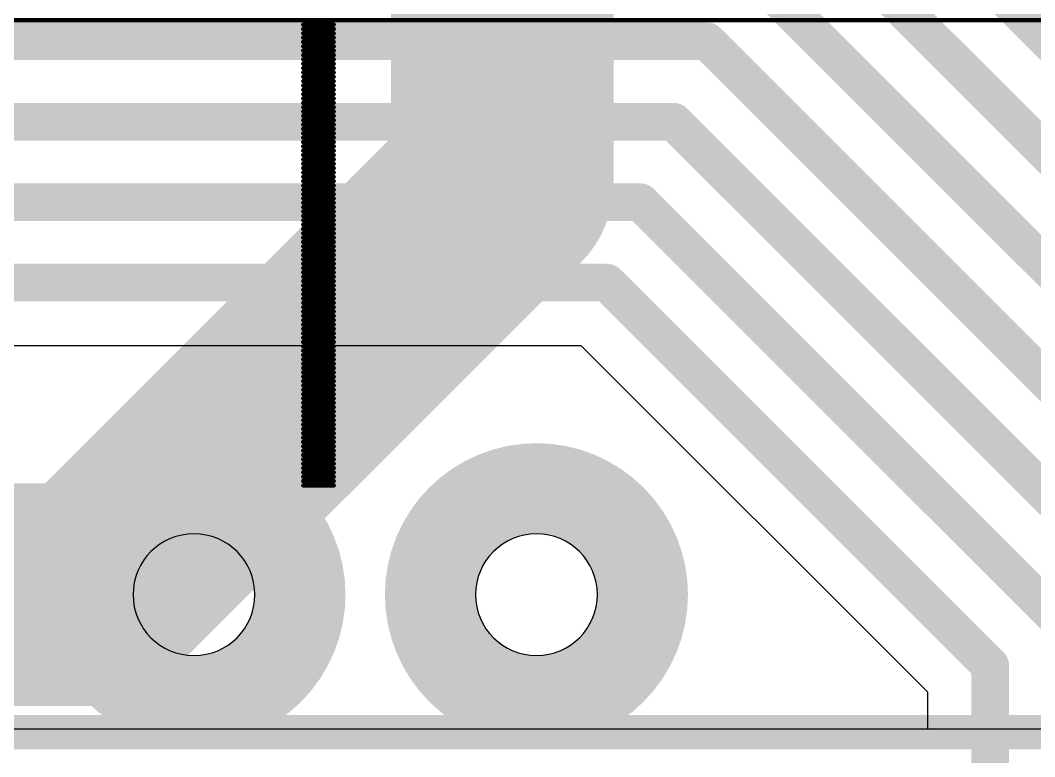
# Model space of a CAD drawing. Extents: x 0.11 to 5.41, y 1.37 to 6.94.
# Drawn here: x 4.527 to 4.7602, y 5.9076 to 6.077 of the extents above; entities that cross this region are included whole.
import ezdxf

# ---------------------------------------------------------------- set-up
doc = ezdxf.new("R2010")
doc.units = 0
doc.layers.get('0').update_dxf_attribs({"linetype": 'CONTINUOUS'})
for name, color, linetype in [('BOTTOMLAYER', 5, 'CONTINUOUS'), ('BOTTOMOVERLAY', 54, 'CONTINUOUS'), ('BOTTOMSOLDER', 6, 'CONTINUOUS'), ('DRILLDRAWING', 1, 'CONTINUOUS'), ('MECHANICAL1', 6, 'CONTINUOUS'), ('MULTILAYER', 9, 'CONTINUOUS'), ('TOPLAYER', 1, 'CONTINUOUS'), ('TOPSOLDER', 216, 'CONTINUOUS')]:
    doc.layers.add(name, color=color, linetype=linetype)

# ---------------------------------------------------------------- blocks, each defined once
blk = doc.blocks.new('TO_252_10')
at = {"layer": 'MECHANICAL1', "const_width": 0.00787}
blk.add_lwpolyline([(0.37795, 0.57035), (-0.38189, 0.57035)], dxfattribs=at)

msp = doc.modelspace()

# ---------------------------------------------------------------- linework, layer by layer
at = {"layer": 'BOTTOMLAYER'}
msp.add_line((4.94538, 5.9139), (4.25984, 5.9139), dxfattribs=at)
at = {"layer": 'BOTTOMLAYER', "const_width": 0.05118}
for points in [[(4.6378, 6.03937), (4.6378, 6.7)], [(4.54331, 5.94488), (4.6378, 6.03937)], [(4.09449, 5.94488), (4.54331, 5.94488)]]:
    msp.add_lwpolyline(points, dxfattribs=at)
at = {"layer": 'BOTTOMLAYER'}
for points, const_width in [([(4.625, 6.03937, 1), (4.65059, 6.03937, 1)], 0.02559), ([(4.625, 6.03937, 1), (4.65059, 6.03937, 1)], 0.02559), ([(4.53051, 5.94488, 1), (4.5561, 5.94488, 1)], 0.02559), ([(4.53051, 5.94488, 1), (4.5561, 5.94488, 1)], 0.02559), ([(4.54743, 5.94488, 1), (4.58643, 5.94488, 1)], 0.011), ([(4.62617, 5.94488, 1), (4.66517, 5.94488, 1)], 0.011)]:
    msp.add_lwpolyline(points, format="xyb", close=True, dxfattribs=dict(at, const_width=const_width))
at = {"layer": 'BOTTOMOVERLAY', "const_width": 0.001}
for points in [[(3.50606, 6.077), (4.78006, 6.077)], [(4.59206, 6.076), (4.59906, 6.076)], [(4.59206, 6.075), (4.59906, 6.075)], [(4.59206, 6.074), (4.59906, 6.074)], [(4.59206, 6.073), (4.59906, 6.073)], [(4.59206, 6.072), (4.59906, 6.072)], [(4.59206, 6.071), (4.59906, 6.071)], [(4.59206, 6.07), (4.59906, 6.07)], [(4.59206, 6.069), (4.59906, 6.069)], [(4.59206, 6.068), (4.59906, 6.068)], [(4.59206, 6.067), (4.59906, 6.067)], [(4.59206, 6.066), (4.59906, 6.066)], [(4.59206, 6.065), (4.59906, 6.065)], [(4.59206, 6.064), (4.59906, 6.064)], [(4.59206, 6.063), (4.59906, 6.063)], [(4.59206, 6.062), (4.59906, 6.062)], [(4.59206, 6.061), (4.59906, 6.061)], [(4.59206, 6.06), (4.59906, 6.06)], [(4.59206, 6.059), (4.59906, 6.059)], [(4.59206, 6.058), (4.59906, 6.058)], [(4.59206, 6.057), (4.59906, 6.057)], [(4.59206, 6.056), (4.59906, 6.056)], [(4.59206, 6.055), (4.59906, 6.055)], [(4.59206, 6.054), (4.59906, 6.054)], [(4.59206, 6.053), (4.59906, 6.053)], [(4.59206, 6.052), (4.59906, 6.052)], [(4.59206, 6.051), (4.59906, 6.051)], [(4.59206, 6.05), (4.59906, 6.05)], [(4.59206, 6.049), (4.59906, 6.049)], [(4.59206, 6.048), (4.59906, 6.048)], [(4.59206, 6.047), (4.59906, 6.047)], [(4.59206, 6.046), (4.59906, 6.046)], [(4.59206, 6.045), (4.59906, 6.045)], [(4.59206, 6.044), (4.59906, 6.044)], [(4.59206, 6.043), (4.59906, 6.043)], [(4.59206, 6.042), (4.59906, 6.042)], [(4.59206, 6.041), (4.59906, 6.041)], [(4.59206, 6.04), (4.59906, 6.04)], [(4.59206, 6.039), (4.59906, 6.039)], [(4.59206, 6.038), (4.59906, 6.038)], [(4.59206, 6.037), (4.59906, 6.037)], [(4.59206, 6.036), (4.59906, 6.036)], [(4.59206, 6.035), (4.59906, 6.035)], [(4.59206, 6.034), (4.59906, 6.034)], [(4.59206, 6.033), (4.59906, 6.033)], [(4.59206, 6.032), (4.59906, 6.032)], [(4.59206, 6.031), (4.59906, 6.031)], [(4.59206, 6.03), (4.59906, 6.03)], [(4.59206, 6.029), (4.59906, 6.029)], [(4.59206, 6.028), (4.59906, 6.028)], [(4.59206, 6.027), (4.59906, 6.027)], [(4.59206, 6.026), (4.59906, 6.026)], [(4.59206, 6.025), (4.59906, 6.025)], [(4.59206, 6.024), (4.59906, 6.024)], [(4.59206, 6.023), (4.59906, 6.023)], [(4.59206, 6.022), (4.59906, 6.022)], [(4.59206, 6.021), (4.59906, 6.021)], [(4.59206, 6.02), (4.59906, 6.02)], [(4.59206, 6.019), (4.59906, 6.019)], [(4.59206, 6.018), (4.59906, 6.018)], [(4.59206, 6.017), (4.59906, 6.017)], [(4.59206, 6.016), (4.59906, 6.016)], [(4.59206, 6.015), (4.59906, 6.015)], [(4.59206, 6.014), (4.59906, 6.014)], [(4.59206, 6.013), (4.59906, 6.013)], [(4.59206, 6.012), (4.59906, 6.012)], [(4.59206, 6.011), (4.59906, 6.011)], [(4.59206, 6.01), (4.59906, 6.01)], [(4.59206, 6.009), (4.59906, 6.009)], [(4.59206, 6.008), (4.59906, 6.008)], [(4.59206, 6.007), (4.59906, 6.007)], [(4.59206, 6.006), (4.59906, 6.006)], [(4.59206, 6.005), (4.59906, 6.005)], [(4.59206, 6.004), (4.59906, 6.004)], [(4.59206, 6.003), (4.59906, 6.003)], [(4.59206, 6.002), (4.59906, 6.002)], [(4.59206, 6.001), (4.59906, 6.001)], [(4.59206, 6), (4.59906, 6)], [(4.59206, 5.999), (4.59906, 5.999)], [(4.59206, 5.998), (4.59906, 5.998)], [(4.59206, 5.997), (4.59906, 5.997)], [(4.59206, 5.996), (4.59906, 5.996)], [(4.59206, 5.995), (4.59906, 5.995)], [(4.59206, 5.994), (4.59906, 5.994)], [(4.59206, 5.993), (4.59906, 5.993)], [(4.59206, 5.992), (4.59906, 5.992)], [(4.59206, 5.991), (4.59906, 5.991)], [(4.59206, 5.99), (4.59906, 5.99)], [(4.59206, 5.989), (4.59906, 5.989)], [(4.59206, 5.988), (4.59906, 5.988)], [(4.59206, 5.987), (4.59906, 5.987)], [(4.59206, 5.986), (4.59906, 5.986)], [(4.59206, 5.985), (4.59906, 5.985)], [(4.59206, 5.984), (4.59906, 5.984)], [(4.59206, 5.983), (4.59906, 5.983)], [(4.59206, 5.982), (4.59906, 5.982)], [(4.59206, 5.981), (4.59906, 5.981)], [(4.59206, 5.98), (4.59906, 5.98)], [(4.59206, 5.979), (4.59906, 5.979)], [(4.59206, 5.978), (4.59906, 5.978)], [(4.59206, 5.977), (4.59906, 5.977)], [(4.59206, 5.976), (4.59906, 5.976)], [(4.59206, 5.975), (4.59906, 5.975)], [(4.59206, 5.974), (4.59906, 5.974)], [(4.59206, 5.973), (4.59906, 5.973)], [(4.59206, 5.972), (4.59906, 5.972)], [(4.59206, 5.971), (4.59906, 5.971)], [(4.59206, 5.97), (4.59906, 5.97)]]:
    msp.add_lwpolyline(points, dxfattribs=at)
at = {"layer": 'BOTTOMOVERLAY', "const_width": 0.0005}
for points in [[(4.59181, 6.076, 1), (4.59231, 6.076, 1)], [(4.59881, 6.076, 1), (4.59931, 6.076, 1)], [(4.59181, 6.075, 1), (4.59231, 6.075, 1)], [(4.59181, 6.074, 1), (4.59231, 6.074, 1)], [(4.59181, 6.073, 1), (4.59231, 6.073, 1)], [(4.59881, 6.075, 1), (4.59931, 6.075, 1)], [(4.59881, 6.074, 1), (4.59931, 6.074, 1)], [(4.59881, 6.073, 1), (4.59931, 6.073, 1)], [(4.59181, 6.072, 1), (4.59231, 6.072, 1)], [(4.59181, 6.071, 1), (4.59231, 6.071, 1)], [(4.59881, 6.072, 1), (4.59931, 6.072, 1)], [(4.59881, 6.071, 1), (4.59931, 6.071, 1)], [(4.59181, 6.07, 1), (4.59231, 6.07, 1)], [(4.59181, 6.069, 1), (4.59231, 6.069, 1)], [(4.59881, 6.07, 1), (4.59931, 6.07, 1)], [(4.59881, 6.069, 1), (4.59931, 6.069, 1)], [(4.59181, 6.068, 1), (4.59231, 6.068, 1)], [(4.59181, 6.067, 1), (4.59231, 6.067, 1)], [(4.59181, 6.066, 1), (4.59231, 6.066, 1)], [(4.59881, 6.068, 1), (4.59931, 6.068, 1)], [(4.59881, 6.067, 1), (4.59931, 6.067, 1)], [(4.59881, 6.066, 1), (4.59931, 6.066, 1)], [(4.59181, 6.065, 1), (4.59231, 6.065, 1)], [(4.59181, 6.064, 1), (4.59231, 6.064, 1)], [(4.59881, 6.065, 1), (4.59931, 6.065, 1)], [(4.59881, 6.064, 1), (4.59931, 6.064, 1)], [(4.59181, 6.063, 1), (4.59231, 6.063, 1)], [(4.59181, 6.062, 1), (4.59231, 6.062, 1)], [(4.59881, 6.063, 1), (4.59931, 6.063, 1)], [(4.59881, 6.062, 1), (4.59931, 6.062, 1)], [(4.59181, 6.061, 1), (4.59231, 6.061, 1)], [(4.59181, 6.06, 1), (4.59231, 6.06, 1)], [(4.59181, 6.059, 1), (4.59231, 6.059, 1)], [(4.59881, 6.061, 1), (4.59931, 6.061, 1)], [(4.59881, 6.06, 1), (4.59931, 6.06, 1)], [(4.59881, 6.059, 1), (4.59931, 6.059, 1)], [(4.59181, 6.058, 1), (4.59231, 6.058, 1)], [(4.59181, 6.057, 1), (4.59231, 6.057, 1)], [(4.59881, 6.058, 1), (4.59931, 6.058, 1)], [(4.59881, 6.057, 1), (4.59931, 6.057, 1)], [(4.59181, 6.056, 1), (4.59231, 6.056, 1)], [(4.59181, 6.055, 1), (4.59231, 6.055, 1)], [(4.59881, 6.056, 1), (4.59931, 6.056, 1)], [(4.59881, 6.055, 1), (4.59931, 6.055, 1)], [(4.59181, 6.054, 1), (4.59231, 6.054, 1)], [(4.59181, 6.053, 1), (4.59231, 6.053, 1)], [(4.59181, 6.052, 1), (4.59231, 6.052, 1)], [(4.59881, 6.054, 1), (4.59931, 6.054, 1)], [(4.59881, 6.053, 1), (4.59931, 6.053, 1)], [(4.59881, 6.052, 1), (4.59931, 6.052, 1)], [(4.59181, 6.051, 1), (4.59231, 6.051, 1)], [(4.59181, 6.05, 1), (4.59231, 6.05, 1)], [(4.59881, 6.051, 1), (4.59931, 6.051, 1)], [(4.59881, 6.05, 1), (4.59931, 6.05, 1)], [(4.59181, 6.049, 1), (4.59231, 6.049, 1)], [(4.59181, 6.048, 1), (4.59231, 6.048, 1)], [(4.59881, 6.049, 1), (4.59931, 6.049, 1)], [(4.59881, 6.048, 1), (4.59931, 6.048, 1)], [(4.59181, 6.047, 1), (4.59231, 6.047, 1)], [(4.59181, 6.046, 1), (4.59231, 6.046, 1)], [(4.59181, 6.045, 1), (4.59231, 6.045, 1)], [(4.59881, 6.047, 1), (4.59931, 6.047, 1)], [(4.59881, 6.046, 1), (4.59931, 6.046, 1)], [(4.59881, 6.045, 1), (4.59931, 6.045, 1)], [(4.59181, 6.044, 1), (4.59231, 6.044, 1)], [(4.59181, 6.043, 1), (4.59231, 6.043, 1)], [(4.59881, 6.044, 1), (4.59931, 6.044, 1)], [(4.59881, 6.043, 1), (4.59931, 6.043, 1)], [(4.59181, 6.042, 1), (4.59231, 6.042, 1)], [(4.59181, 6.041, 1), (4.59231, 6.041, 1)], [(4.59881, 6.042, 1), (4.59931, 6.042, 1)], [(4.59881, 6.041, 1), (4.59931, 6.041, 1)], [(4.59181, 6.04, 1), (4.59231, 6.04, 1)], [(4.59181, 6.039, 1), (4.59231, 6.039, 1)], [(4.59181, 6.038, 1), (4.59231, 6.038, 1)], [(4.59881, 6.04, 1), (4.59931, 6.04, 1)], [(4.59881, 6.039, 1), (4.59931, 6.039, 1)], [(4.59881, 6.038, 1), (4.59931, 6.038, 1)], [(4.59181, 6.037, 1), (4.59231, 6.037, 1)], [(4.59181, 6.036, 1), (4.59231, 6.036, 1)], [(4.59881, 6.037, 1), (4.59931, 6.037, 1)], [(4.59881, 6.036, 1), (4.59931, 6.036, 1)], [(4.59181, 6.035, 1), (4.59231, 6.035, 1)], [(4.59181, 6.034, 1), (4.59231, 6.034, 1)], [(4.59881, 6.035, 1), (4.59931, 6.035, 1)], [(4.59881, 6.034, 1), (4.59931, 6.034, 1)], [(4.59181, 6.033, 1), (4.59231, 6.033, 1)], [(4.59181, 6.032, 1), (4.59231, 6.032, 1)], [(4.59181, 6.031, 1), (4.59231, 6.031, 1)], [(4.59881, 6.033, 1), (4.59931, 6.033, 1)], [(4.59881, 6.032, 1), (4.59931, 6.032, 1)], [(4.59881, 6.031, 1), (4.59931, 6.031, 1)], [(4.59181, 6.03, 1), (4.59231, 6.03, 1)], [(4.59181, 6.029, 1), (4.59231, 6.029, 1)], [(4.59881, 6.03, 1), (4.59931, 6.03, 1)], [(4.59881, 6.029, 1), (4.59931, 6.029, 1)], [(4.59181, 6.028, 1), (4.59231, 6.028, 1)], [(4.59181, 6.027, 1), (4.59231, 6.027, 1)], [(4.59881, 6.028, 1), (4.59931, 6.028, 1)], [(4.59881, 6.027, 1), (4.59931, 6.027, 1)], [(4.59181, 6.026, 1), (4.59231, 6.026, 1)], [(4.59181, 6.025, 1), (4.59231, 6.025, 1)], [(4.59181, 6.024, 1), (4.59231, 6.024, 1)], [(4.59881, 6.026, 1), (4.59931, 6.026, 1)], [(4.59881, 6.025, 1), (4.59931, 6.025, 1)], [(4.59881, 6.024, 1), (4.59931, 6.024, 1)], [(4.59181, 6.023, 1), (4.59231, 6.023, 1)], [(4.59181, 6.022, 1), (4.59231, 6.022, 1)], [(4.59881, 6.023, 1), (4.59931, 6.023, 1)], [(4.59881, 6.022, 1), (4.59931, 6.022, 1)], [(4.59181, 6.021, 1), (4.59231, 6.021, 1)], [(4.59181, 6.02, 1), (4.59231, 6.02, 1)], [(4.59881, 6.021, 1), (4.59931, 6.021, 1)], [(4.59881, 6.02, 1), (4.59931, 6.02, 1)], [(4.59181, 6.019, 1), (4.59231, 6.019, 1)], [(4.59181, 6.018, 1), (4.59231, 6.018, 1)], [(4.59181, 6.017, 1), (4.59231, 6.017, 1)], [(4.59881, 6.019, 1), (4.59931, 6.019, 1)], [(4.59881, 6.018, 1), (4.59931, 6.018, 1)], [(4.59881, 6.017, 1), (4.59931, 6.017, 1)], [(4.59181, 6.016, 1), (4.59231, 6.016, 1)], [(4.59181, 6.015, 1), (4.59231, 6.015, 1)], [(4.59881, 6.016, 1), (4.59931, 6.016, 1)], [(4.59881, 6.015, 1), (4.59931, 6.015, 1)], [(4.59181, 6.014, 1), (4.59231, 6.014, 1)], [(4.59181, 6.013, 1), (4.59231, 6.013, 1)], [(4.59881, 6.014, 1), (4.59931, 6.014, 1)], [(4.59881, 6.013, 1), (4.59931, 6.013, 1)], [(4.59181, 6.012, 1), (4.59231, 6.012, 1)], [(4.59181, 6.011, 1), (4.59231, 6.011, 1)], [(4.59181, 6.01, 1), (4.59231, 6.01, 1)], [(4.59881, 6.012, 1), (4.59931, 6.012, 1)], [(4.59881, 6.011, 1), (4.59931, 6.011, 1)], [(4.59881, 6.01, 1), (4.59931, 6.01, 1)], [(4.59181, 6.009, 1), (4.59231, 6.009, 1)], [(4.59181, 6.008, 1), (4.59231, 6.008, 1)], [(4.59881, 6.009, 1), (4.59931, 6.009, 1)], [(4.59881, 6.008, 1), (4.59931, 6.008, 1)], [(4.59181, 6.007, 1), (4.59231, 6.007, 1)], [(4.59181, 6.006, 1), (4.59231, 6.006, 1)], [(4.59881, 6.007, 1), (4.59931, 6.007, 1)], [(4.59881, 6.006, 1), (4.59931, 6.006, 1)], [(4.59181, 6.005, 1), (4.59231, 6.005, 1)], [(4.59181, 6.004, 1), (4.59231, 6.004, 1)], [(4.59181, 6.003, 1), (4.59231, 6.003, 1)], [(4.59881, 6.005, 1), (4.59931, 6.005, 1)], [(4.59881, 6.004, 1), (4.59931, 6.004, 1)], [(4.59881, 6.003, 1), (4.59931, 6.003, 1)], [(4.59181, 6.002, 1), (4.59231, 6.002, 1)], [(4.59181, 6.001, 1), (4.59231, 6.001, 1)], [(4.59881, 6.002, 1), (4.59931, 6.002, 1)], [(4.59881, 6.001, 1), (4.59931, 6.001, 1)], [(4.59181, 6, 1), (4.59231, 6, 1)], [(4.59181, 5.999, 1), (4.59231, 5.999, 1)], [(4.59881, 6, 1), (4.59931, 6, 1)], [(4.59881, 5.999, 1), (4.59931, 5.999, 1)], [(4.59181, 5.998, 1), (4.59231, 5.998, 1)], [(4.59181, 5.997, 1), (4.59231, 5.997, 1)], [(4.59181, 5.996, 1), (4.59231, 5.996, 1)], [(4.59881, 5.998, 1), (4.59931, 5.998, 1)], [(4.59881, 5.997, 1), (4.59931, 5.997, 1)], [(4.59881, 5.996, 1), (4.59931, 5.996, 1)], [(4.59181, 5.995, 1), (4.59231, 5.995, 1)], [(4.59181, 5.994, 1), (4.59231, 5.994, 1)], [(4.59881, 5.995, 1), (4.59931, 5.995, 1)], [(4.59881, 5.994, 1), (4.59931, 5.994, 1)], [(4.59181, 5.993, 1), (4.59231, 5.993, 1)], [(4.59181, 5.992, 1), (4.59231, 5.992, 1)], [(4.59881, 5.993, 1), (4.59931, 5.993, 1)], [(4.59881, 5.992, 1), (4.59931, 5.992, 1)], [(4.59181, 5.991, 1), (4.59231, 5.991, 1)], [(4.59181, 5.99, 1), (4.59231, 5.99, 1)], [(4.59181, 5.989, 1), (4.59231, 5.989, 1)], [(4.59881, 5.991, 1), (4.59931, 5.991, 1)], [(4.59881, 5.99, 1), (4.59931, 5.99, 1)], [(4.59881, 5.989, 1), (4.59931, 5.989, 1)], [(4.59181, 5.988, 1), (4.59231, 5.988, 1)], [(4.59181, 5.987, 1), (4.59231, 5.987, 1)], [(4.59881, 5.988, 1), (4.59931, 5.988, 1)], [(4.59881, 5.987, 1), (4.59931, 5.987, 1)], [(4.59181, 5.986, 1), (4.59231, 5.986, 1)], [(4.59181, 5.985, 1), (4.59231, 5.985, 1)], [(4.59881, 5.986, 1), (4.59931, 5.986, 1)], [(4.59881, 5.985, 1), (4.59931, 5.985, 1)], [(4.59181, 5.984, 1), (4.59231, 5.984, 1)], [(4.59181, 5.983, 1), (4.59231, 5.983, 1)], [(4.59181, 5.982, 1), (4.59231, 5.982, 1)], [(4.59881, 5.984, 1), (4.59931, 5.984, 1)], [(4.59881, 5.983, 1), (4.59931, 5.983, 1)], [(4.59881, 5.982, 1), (4.59931, 5.982, 1)], [(4.59181, 5.981, 1), (4.59231, 5.981, 1)], [(4.59181, 5.98, 1), (4.59231, 5.98, 1)], [(4.59881, 5.981, 1), (4.59931, 5.981, 1)], [(4.59881, 5.98, 1), (4.59931, 5.98, 1)], [(4.59181, 5.979, 1), (4.59231, 5.979, 1)], [(4.59181, 5.978, 1), (4.59231, 5.978, 1)], [(4.59881, 5.979, 1), (4.59931, 5.979, 1)], [(4.59881, 5.978, 1), (4.59931, 5.978, 1)], [(4.59181, 5.977, 1), (4.59231, 5.977, 1)], [(4.59181, 5.976, 1), (4.59231, 5.976, 1)], [(4.59181, 5.975, 1), (4.59231, 5.975, 1)], [(4.59881, 5.977, 1), (4.59931, 5.977, 1)], [(4.59881, 5.976, 1), (4.59931, 5.976, 1)], [(4.59881, 5.975, 1), (4.59931, 5.975, 1)], [(4.59181, 5.974, 1), (4.59231, 5.974, 1)], [(4.59181, 5.973, 1), (4.59231, 5.973, 1)], [(4.59881, 5.974, 1), (4.59931, 5.974, 1)], [(4.59881, 5.973, 1), (4.59931, 5.973, 1)], [(4.59181, 5.972, 1), (4.59231, 5.972, 1)], [(4.59181, 5.971, 1), (4.59231, 5.971, 1)], [(4.59881, 5.972, 1), (4.59931, 5.972, 1)], [(4.59881, 5.971, 1), (4.59931, 5.971, 1)], [(4.59181, 5.97, 1), (4.59231, 5.97, 1)], [(4.59881, 5.97, 1), (4.59931, 5.97, 1)]]:
    msp.add_lwpolyline(points, format="xyb", close=True, dxfattribs=at)
at = {"layer": 'BOTTOMSOLDER', "const_width": 0.02084}
for points in [[(4.54251, 5.94488, 1), (4.59135, 5.94488, 1)], [(4.62125, 5.94488, 1), (4.67009, 5.94488, 1)]]:
    msp.add_lwpolyline(points, format="xyb", close=True, dxfattribs=at)
at = {"layer": 'DRILLDRAWING'}
for points in [[(4.55293, 5.94488, 1), (4.58093, 5.94488, 1)], [(4.63167, 5.94488, 1), (4.65967, 5.94488, 1)]]:
    msp.add_lwpolyline(points, format="xyb", close=True, dxfattribs=at)
at = {"layer": 'MULTILAYER', "const_width": 0.011}
for points in [[(4.54743, 5.94488, 1), (4.58643, 5.94488, 1)], [(4.62617, 5.94488, 1), (4.66517, 5.94488, 1)]]:
    msp.add_lwpolyline(points, format="xyb", close=True, dxfattribs=at)
at = {"layer": 'TOPLAYER'}
for p, q in [((4.25984, 6.0022), (4.65591, 6.0022)), ((4.65591, 6.0022), (4.73555, 5.92256)), ((4.73555, 5.92256), (4.73555, 5.9139)), ((4.73555, 5.9139), (4.25984, 5.9139))]:
    msp.add_line(p, q, dxfattribs=at)
at = {"layer": 'TOPLAYER', "const_width": 0.00866}
for points in [[(4.70788, 6.12767), (4.86102, 5.97453)], [(4.70022, 6.10917), (4.84252, 5.96687)], [(4.69255, 6.09066), (4.82402, 5.9592)], [(3.3882, 6.07216), (4.68489, 6.07216)], [(4.68489, 6.07216), (4.80551, 5.95154)], [(3.39586, 6.05366), (4.67722, 6.05366)], [(4.67722, 6.05366), (4.78701, 5.94387)], [(3.40353, 6.03515), (4.66956, 6.03515)], [(4.66956, 6.03515), (4.7685, 5.93621)], [(3.41119, 6.01665), (4.6619, 6.01665)], [(4.6619, 6.01665), (4.75, 5.92854)], [(4.75, 5.3702), (4.75, 5.92854)]]:
    msp.add_lwpolyline(points, dxfattribs=at)
at = {"layer": 'TOPLAYER'}
for points, const_width in [([(4.68272, 6.07216, 1), (4.68705, 6.07216, 1)], 0.00433), ([(4.68272, 6.07216, 1), (4.68705, 6.07216, 1)], 0.00433), ([(4.67506, 6.05366, 1), (4.67939, 6.05366, 1)], 0.00433), ([(4.67506, 6.05366, 1), (4.67939, 6.05366, 1)], 0.00433), ([(4.66739, 6.03515, 1), (4.67173, 6.03515, 1)], 0.00433), ([(4.66739, 6.03515, 1), (4.67173, 6.03515, 1)], 0.00433), ([(4.65973, 6.01665, 1), (4.66406, 6.01665, 1)], 0.00433), ([(4.65973, 6.01665, 1), (4.66406, 6.01665, 1)], 0.00433), ([(4.54743, 5.94488, 1), (4.58643, 5.94488, 1)], 0.011), ([(4.62617, 5.94488, 1), (4.66517, 5.94488, 1)], 0.011), ([(4.74783, 5.92854, 1), (4.75217, 5.92854, 1)], 0.00433), ([(4.74783, 5.92854, 1), (4.75217, 5.92854, 1)], 0.00433)]:
    msp.add_lwpolyline(points, format="xyb", close=True, dxfattribs=dict(at, const_width=const_width))
at = {"layer": 'TOPSOLDER', "const_width": 0.02084}
for points in [[(4.54251, 5.94488, 1), (4.59135, 5.94488, 1)], [(4.62125, 5.94488, 1), (4.67009, 5.94488, 1)]]:
    msp.add_lwpolyline(points, format="xyb", close=True, dxfattribs=at)

# ---------------------------------------------------------------- block references
at = {"rotation": 180}
msp.add_blockref('TO_252_10', (4.6378, 6.48358), dxfattribs=at)

doc.saveas('drawing.dxf')
